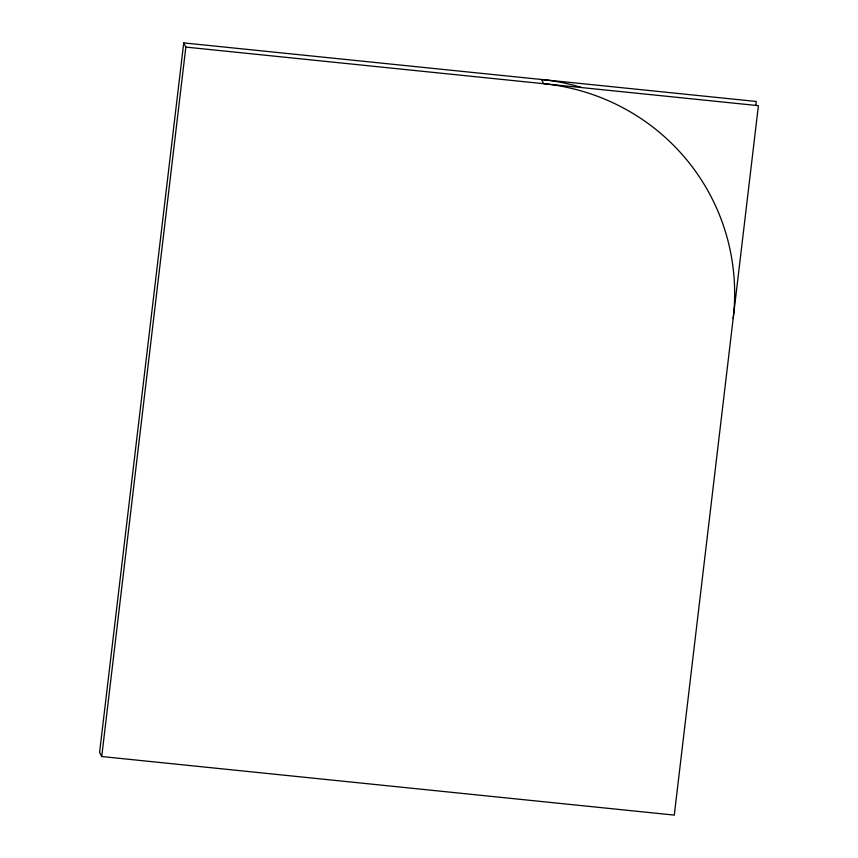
<?xml version="1.0" encoding="UTF-8"?>
<svg xmlns="http://www.w3.org/2000/svg" width="858" height="858" viewBox="0 0 858 858"><rect width="100%" height="100%" fill="white"/><g stroke="black" fill="none" stroke-linecap="round" stroke-linejoin="round"><path stroke-width="1.29" d="M183.719 42.9L99.592 752.337L101.727 756.531L674.281 815.1L758.408 105.663L185.843 47.093L183.719 42.9L756.273 101.469L755.801 105.47M101.727 756.531L185.843 47.093M581.349 87.398A216.956 213.181 -26.9 0 0 541.57 79.504L543.693 83.698A216.956 213.181 -26.9 0 1 733.172 318.5"/></g></svg>
